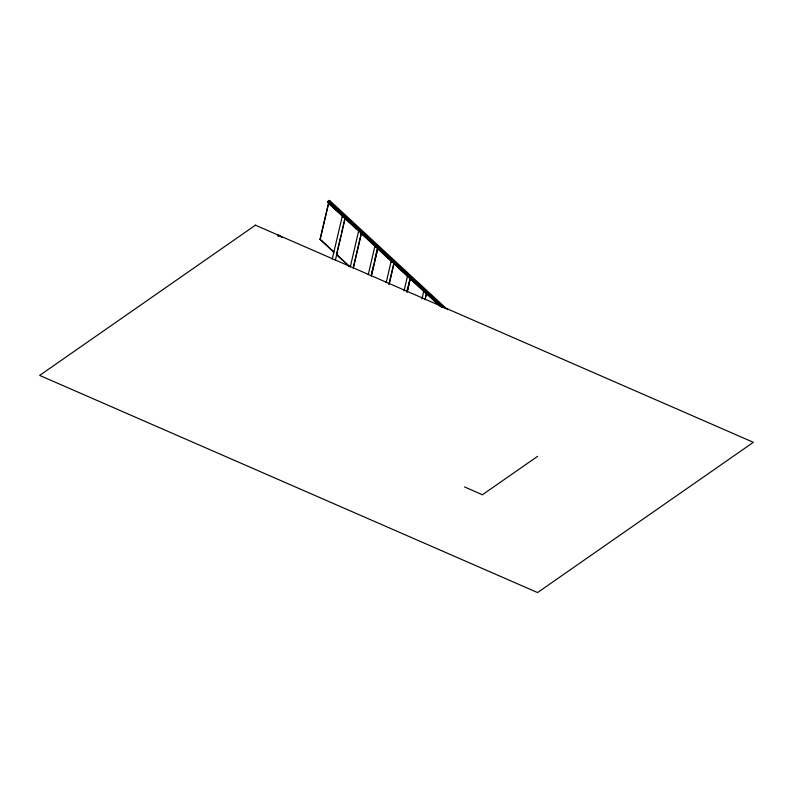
<?xml version="1.0" encoding="UTF-8"?>
<svg xmlns="http://www.w3.org/2000/svg" width="793" height="793" viewBox="0 0 793 793"><rect width="100%" height="100%" fill="white"/><g stroke="black" fill="none" stroke-linecap="round" stroke-linejoin="round"><path stroke-width="1.19" d="M278.561 236.264L278.799 235.214L282.258 237.622M408.811 276.886L328.936 202.929L327.39 202.255L328.738 200.441L330.384 201.164L329.273 201.937M327.39 202.255L328.738 200.441M320.283 239.327L333.764 251.787L333.476 253.036L333.546 251.946L320.065 239.486L328.5 203.236L344.093 217.302M328.718 203.077L320.065 239.486M332.237 258.974L342.219 216.578L342.844 216.38A2.984 1.348 13.1 0 1 345.183 217.113L345.441 217.312A1.784 0.813 13.1 0 1 345.312 217.916L342.219 216.578M340.921 235.67L336.559 254.375L350.04 266.844M341.456 233.33L344.995 218.134L360.369 232.359M335.34 260.431L345.391 217.252M350.337 266.706L358.495 231.635L359.12 231.437A2.984 1.348 13.1 0 1 361.459 232.171L361.717 232.369A1.784 0.813 13.1 0 1 361.588 232.973M353.381 267.092L361.003 234.361M353.291 268.292L361.667 232.309M368.249 274.745L374.772 246.692L375.396 246.494A2.984 1.348 13.1 0 1 377.736 247.228L377.993 247.426A1.784 0.813 13.1 0 1 377.864 248.031L371.61 274.923M371.56 273.972L373.463 265.784M374.831 259.945L377.329 248.407M371.243 276.152L377.944 247.366M386.151 282.784L391.048 261.749L391.673 261.551A2.984 1.348 13.1 0 1 394.012 262.285L394.27 262.483A1.784 0.813 13.1 0 1 394.141 263.088L391.048 261.749M388.927 284.35L393.278 265.645M389.244 284.132L394.22 262.424M404.063 290.833L407.324 276.807L407.949 276.608A2.984 1.348 13.1 0 1 410.278 277.352L410.546 277.54A1.784 0.813 13.1 0 1 410.417 278.145L407.324 276.807M407.156 290.208L407.701 287.869M407.106 291.229L410.1 278.363L440.839 306.812M407.146 291.874L410.496 277.481M407.146 292.181L410.14 279.314M421.975 298.872L423.601 291.864L424.225 291.665A2.984 1.348 13.1 0 1 426.555 292.409L426.822 292.597A1.784 0.813 13.1 0 1 426.693 293.202L423.601 291.864M425.563 296.929L426.376 293.42L438.816 305.285M425.098 299.734L426.773 292.538M329.154 202.453L328.936 202.929L330.037 202.165L444.397 308.061M277.699 235.987L278.799 235.214M482.491 494.703L537.565 456.352M328.5 201.491L330.037 202.165M327.836 201.947L329.373 202.621L442.831 307.674M374.772 246.692L377.864 248.031M464.52 486.922L482.362 494.723M330.384 201.174L447.46 309.587M395.529 263.286L397.352 264.971M410.625 278.571L440.571 306.306M361.271 233.192L392.922 262.473M393.824 263.306L409.198 277.53M328.5 203.236L342.963 216.618M346.581 219.968L356.533 229.167M361.053 233.35L375.515 246.732M378.231 249.24L389.987 260.114M393.606 263.464L408.068 276.846M410.784 279.354L424.344 291.903M336.341 254.543L348.92 266.17M441.433 306.891A2.984 1.348 13.1 0 1 442.583 307.327M255.425 225.172L39.65 375.416L537.575 592.559L753.35 442.306L255.425 225.172"/></g></svg>
